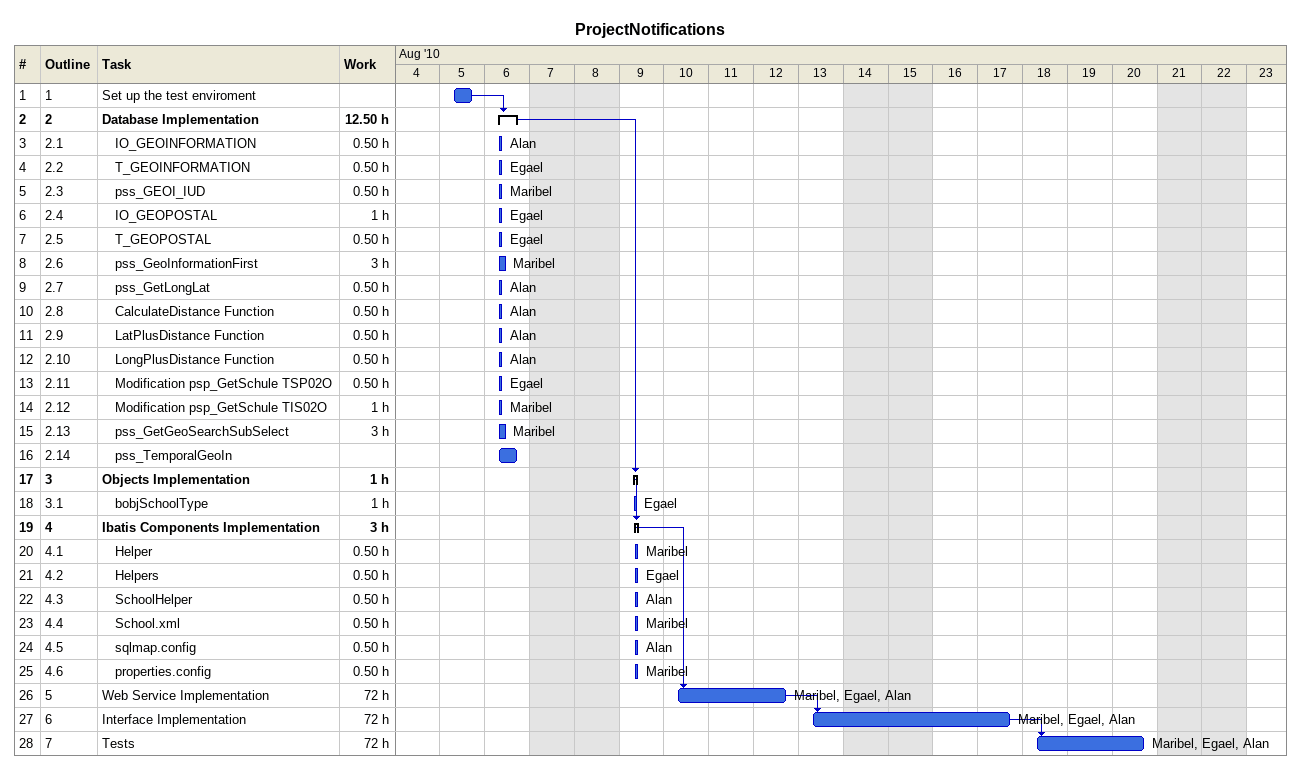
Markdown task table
ProjectNotifications

| ID | WBS | Task | Start | Finish | Predecessors | Resources | Work (h) |
|---|---|---|---|---|---|---|---|
| 1 | 1 | Set up the test enviroment | 2010-08-05 | 2010-08-05 |  |  |  |
| 2 | 2 | **Database Implementation** | 2010-08-06 | 2010-08-06 | 1 |  | 12.50 |
| 3 | 2.1 | IO_GEOINFORMATION | 2010-08-06 | 2010-08-06 |  | Alan | 0.50 |
| 4 | 2.2 | T_GEOINFORMATION | 2010-08-06 | 2010-08-06 |  | Egael | 0.50 |
| 5 | 2.3 | pss_GEOI_IUD | 2010-08-06 | 2010-08-06 |  | Maribel | 0.50 |
| 6 | 2.4 | IO_GEOPOSTAL | 2010-08-06 | 2010-08-06 |  | Egael | 1 |
| 7 | 2.5 | T_GEOPOSTAL | 2010-08-06 | 2010-08-06 |  | Egael | 0.50 |
| 8 | 2.6 | pss_GeoInformationFirst | 2010-08-06 | 2010-08-06 |  | Maribel | 3 |
| 9 | 2.7 | pss_GetLongLat | 2010-08-06 | 2010-08-06 |  | Alan | 0.50 |
| 10 | 2.8 | CalculateDistance Function | 2010-08-06 | 2010-08-06 |  | Alan | 0.50 |
| 11 | 2.9 | LatPlusDistance Function | 2010-08-06 | 2010-08-06 |  | Alan | 0.50 |
| 12 | 2.10 | LongPlusDistance Function | 2010-08-06 | 2010-08-06 |  | Alan | 0.50 |
| 13 | 2.11 | Modification psp_GetSchule TSP02O | 2010-08-06 | 2010-08-06 |  | Egael | 0.50 |
| 14 | 2.12 | Modification psp_GetSchule TIS02O | 2010-08-06 | 2010-08-06 |  | Maribel | 1 |
| 15 | 2.13 | pss_GetGeoSearchSubSelect | 2010-08-06 | 2010-08-06 |  | Maribel | 3 |
| 16 | 2.14 | pss_TemporalGeoIn | 2010-08-06 | 2010-08-06 |  |  |  |
| 17 | 3 | **Objects Implementation** | 2010-08-09 | 2010-08-09 | 2 |  | 1 |
| 18 | 3.1 | bobjSchoolType | 2010-08-09 | 2010-08-09 |  | Egael | 1 |
| 19 | 4 | **Ibatis Components Implementation** | 2010-08-09 | 2010-08-09 | 17 |  | 3 |
| 20 | 4.1 | Helper | 2010-08-09 | 2010-08-09 |  | Maribel | 0.50 |
| 21 | 4.2 | Helpers | 2010-08-09 | 2010-08-09 |  | Egael | 0.50 |
| 22 | 4.3 | SchoolHelper | 2010-08-09 | 2010-08-09 |  | Alan | 0.50 |
| 23 | 4.4 | School.xml | 2010-08-09 | 2010-08-09 |  | Maribel | 0.50 |
| 24 | 4.5 | sqlmap.config | 2010-08-09 | 2010-08-09 |  | Alan | 0.50 |
| 25 | 4.6 | properties.config | 2010-08-09 | 2010-08-09 |  | Maribel | 0.50 |
| 26 | 5 | Web Service Implementation | 2010-08-10 | 2010-08-12 | 19 | Maribel, Egael, Alan | 72 |
| 27 | 6 | Interface Implementation | 2010-08-13 | 2010-08-17 | 26 | Maribel, Egael, Alan | 72 |
| 28 | 7 | Tests | 2010-08-18 | 2010-08-20 | 27 | Maribel, Egael, Alan | 72 |
